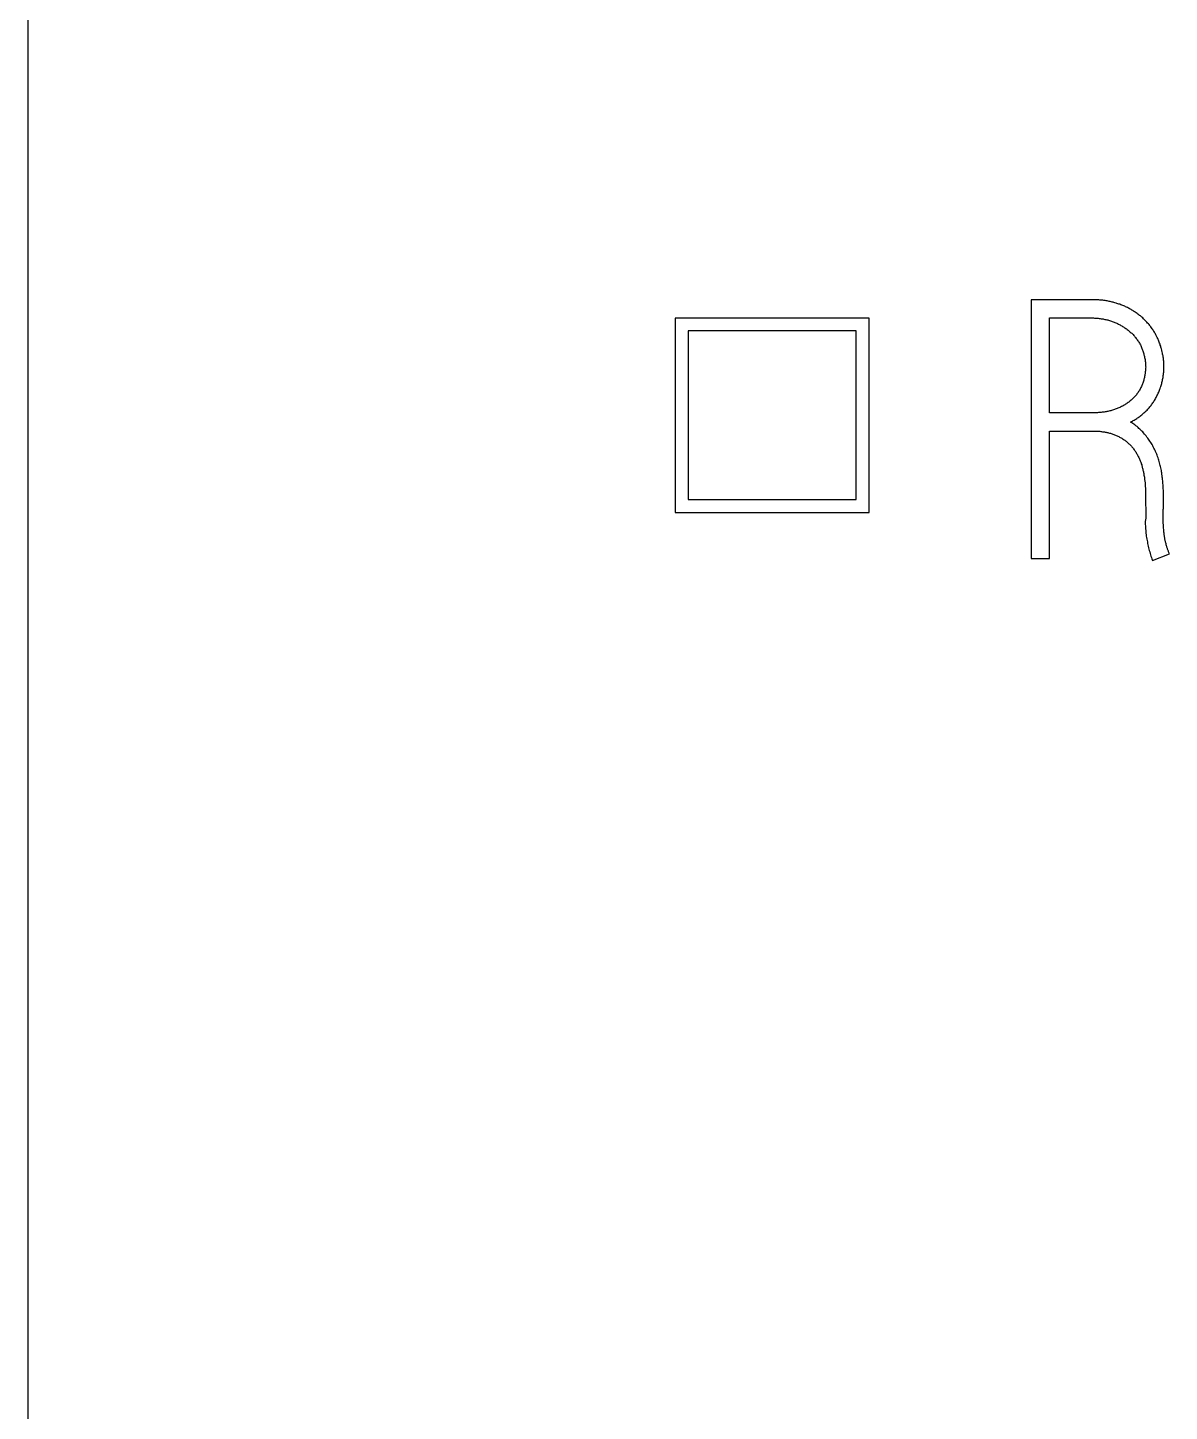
# Model space of a CAD drawing. Extents: x 0 to 420, y 0 to 297.
# Drawn here: x 109.72 to 118.53, y 186.75 to 197.44 of the extents above; entities that cross this region are included whole.
import ezdxf

# ---------------------------------------------------------------- set-up
doc = ezdxf.new("R2010")
doc.units = 0
doc.header["$LTSCALE"] = 23.1
doc.layers.add('10000_FRONT', color=7, linetype='CONTINUOUS')
doc.layers.add('10500_FRONT_LABELING', color=7, linetype='CONTINUOUS')

msp = doc.modelspace()

# ---------------------------------------------------------------- linework, layer by layer
at = {"layer": '10000_FRONT', "color": 7, "linetype": 'CONTINUOUS'}
for p, q in [((109.716, 230.642), (109.716, 140.642)), ((114.716, 195.2), (114.716, 193.699)), ((116.216, 195.2), (114.716, 195.2)), ((116.216, 193.699), (116.216, 195.2)), ((114.816, 195.1), (114.816, 193.799)), ((116.116, 195.1), (114.816, 195.1)), ((116.116, 193.799), (116.116, 195.1)), ((114.816, 193.799), (116.116, 193.799)), ((114.716, 193.699), (116.216, 193.699))]:
    msp.add_line(p, q, dxfattribs=at)
at = {"layer": '10500_FRONT_LABELING', "color": 7, "linetype": 'CONTINUOUS'}
for p, q in [((117.466, 195.342), (117.466, 193.342)), ((117.926, 195.342), (117.466, 195.342)), ((117.607, 194.469), (117.607, 195.201)), ((117.607, 195.201), (117.926, 195.201)), ((117.948, 194.469), (117.607, 194.469)), ((117.607, 193.342), (117.607, 194.327)), ((117.607, 194.327), (117.943, 194.327)), ((118.35, 193.835), (118.351, 193.653)), ((118.489, 193.745), (118.489, 193.81)), ((118.486, 193.656), (118.486, 193.695)), ((118.351, 193.653), (118.348, 193.628)), ((118.486, 193.645), (118.486, 193.656)), ((118.491, 193.556), (118.49, 193.567)), ((118.403, 193.328), (118.534, 193.378)), ((117.466, 193.342), (117.607, 193.342))]:
    msp.add_line(p, q, dxfattribs=at)
for points in [[(118.234, 194.396), (118.241, 194.4), (118.248, 194.404), (118.255, 194.408), (118.262, 194.412), (118.269, 194.416), (118.275, 194.42), (118.282, 194.424), (118.289, 194.429), (118.295, 194.433), (118.301, 194.438), (118.308, 194.443), (118.314, 194.447), (118.32, 194.452), (118.326, 194.457), (118.332, 194.462), (118.338, 194.467), (118.344, 194.473), (118.35, 194.478), (118.356, 194.484), (118.362, 194.489), (118.367, 194.495), (118.372, 194.501), (118.378, 194.507), (118.383, 194.513), (118.388, 194.519), (118.393, 194.525), (118.397, 194.532), (118.402, 194.538), (118.406, 194.545), (118.411, 194.551), (118.415, 194.558), (118.419, 194.564), (118.423, 194.571), (118.427, 194.578), (118.431, 194.585), (118.435, 194.592), (118.438, 194.599), (118.442, 194.606), (118.445, 194.613), (118.448, 194.62), (118.452, 194.628), (118.455, 194.635), (118.457, 194.642), (118.46, 194.65), (118.463, 194.657), (118.466, 194.665), (118.468, 194.672), (118.47, 194.68), (118.473, 194.687), (118.475, 194.695), (118.477, 194.703), (118.479, 194.71), (118.48, 194.718), (118.482, 194.726), (118.484, 194.734), (118.485, 194.741), (118.486, 194.749), (118.487, 194.757), (118.488, 194.765), (118.489, 194.773), (118.49, 194.781), (118.491, 194.789), (118.491, 194.797), (118.492, 194.804), (118.492, 194.812), (118.492, 194.82), (118.492, 194.828), (118.492, 194.836), (118.492, 194.844), (118.491, 194.852), (118.491, 194.86), (118.49, 194.867), (118.489, 194.875), (118.489, 194.883), (118.488, 194.891), (118.486, 194.899), (118.485, 194.907), (118.484, 194.914), (118.482, 194.922), (118.481, 194.93), (118.479, 194.938), (118.477, 194.945), (118.475, 194.953), (118.473, 194.961), (118.471, 194.968), (118.469, 194.976), (118.467, 194.984), (118.464, 194.991), (118.462, 194.998), (118.459, 195.006), (118.456, 195.013), (118.453, 195.021), (118.45, 195.028), (118.447, 195.035), (118.444, 195.042), (118.44, 195.049), (118.437, 195.056), (118.433, 195.064), (118.43, 195.071), (118.426, 195.077), (118.422, 195.084), (118.418, 195.091), (118.414, 195.098), (118.409, 195.105), (118.405, 195.111), (118.4, 195.118), (118.396, 195.124), (118.391, 195.131), (118.386, 195.137), (118.382, 195.143), (118.377, 195.149), (118.372, 195.155), (118.366, 195.161), (118.361, 195.167), (118.356, 195.173), (118.35, 195.179), (118.345, 195.184), (118.339, 195.19), (118.334, 195.195), (118.328, 195.201), (118.322, 195.206), (118.316, 195.211), (118.31, 195.216), (118.304, 195.221), (118.297, 195.226), (118.291, 195.231), (118.285, 195.236), (118.278, 195.24), (118.272, 195.245), (118.265, 195.249), (118.258, 195.253), (118.252, 195.258), (118.245, 195.262), (118.238, 195.266), (118.231, 195.269), (118.224, 195.273), (118.217, 195.277), (118.21, 195.281), (118.203, 195.284), (118.196, 195.287), (118.189, 195.291), (118.181, 195.294), (118.174, 195.297), (118.167, 195.3), (118.159, 195.303), (118.152, 195.306), (118.144, 195.308), (118.137, 195.311), (118.129, 195.313), (118.122, 195.316), (118.114, 195.318), (118.106, 195.32), (118.099, 195.322), (118.091, 195.324), (118.084, 195.326), (118.076, 195.328), (118.068, 195.329), (118.06, 195.331), (118.053, 195.332), (118.045, 195.333), (118.037, 195.335), (118.029, 195.336), (118.021, 195.337), (118.013, 195.338), (118.006, 195.338), (117.998, 195.339), (117.99, 195.34), (117.982, 195.34), (117.974, 195.341), (117.966, 195.341), (117.958, 195.342), (117.95, 195.342), (117.942, 195.342), (117.934, 195.342), (117.926, 195.342)], [(117.926, 195.201), (117.934, 195.201), (117.941, 195.201), (117.948, 195.201), (117.956, 195.2), (117.963, 195.2), (117.971, 195.199), (117.978, 195.199), (117.985, 195.198), (117.993, 195.197), (118, 195.196), (118.007, 195.195), (118.014, 195.194), (118.022, 195.193), (118.029, 195.192), (118.036, 195.19), (118.043, 195.189), (118.051, 195.187), (118.058, 195.185), (118.065, 195.183), (118.072, 195.181), (118.079, 195.179), (118.086, 195.177), (118.093, 195.174), (118.1, 195.172), (118.107, 195.169), (118.114, 195.166), (118.121, 195.163), (118.128, 195.16), (118.134, 195.157), (118.141, 195.154), (118.147, 195.15), (118.154, 195.147), (118.16, 195.143), (118.167, 195.14), (118.173, 195.136), (118.179, 195.132), (118.185, 195.128), (118.191, 195.124), (118.197, 195.12), (118.203, 195.116), (118.209, 195.111), (118.215, 195.107), (118.221, 195.102), (118.227, 195.097), (118.232, 195.092), (118.238, 195.087), (118.243, 195.082), (118.249, 195.077), (118.254, 195.072), (118.259, 195.066), (118.264, 195.061), (118.268, 195.055), (118.273, 195.049), (118.278, 195.043), (118.282, 195.038), (118.286, 195.032), (118.291, 195.025), (118.295, 195.019), (118.299, 195.013), (118.302, 195.006), (118.306, 195), (118.31, 194.993), (118.313, 194.987), (118.316, 194.98), (118.319, 194.973), (118.322, 194.966), (118.325, 194.959), (118.327, 194.953), (118.33, 194.946), (118.332, 194.939), (118.334, 194.931), (118.336, 194.924), (118.338, 194.917), (118.34, 194.91), (118.342, 194.903), (118.343, 194.895), (118.345, 194.888), (118.346, 194.881), (118.347, 194.873), (118.348, 194.866), (118.349, 194.859), (118.349, 194.851), (118.35, 194.844), (118.35, 194.837), (118.35, 194.829), (118.351, 194.822), (118.35, 194.814), (118.35, 194.807), (118.35, 194.8), (118.349, 194.792), (118.348, 194.785), (118.348, 194.777), (118.347, 194.77), (118.345, 194.763), (118.344, 194.755), (118.343, 194.748), (118.341, 194.741), (118.339, 194.734), (118.338, 194.727), (118.336, 194.719), (118.333, 194.712), (118.331, 194.705), (118.329, 194.698), (118.326, 194.691), (118.324, 194.685), (118.321, 194.678), (118.318, 194.671), (118.314, 194.664), (118.311, 194.658), (118.308, 194.651), (118.304, 194.644), (118.3, 194.638), (118.296, 194.632), (118.292, 194.626), (118.288, 194.62), (118.283, 194.614), (118.279, 194.608), (118.274, 194.602), (118.269, 194.597), (118.265, 194.591), (118.259, 194.586), (118.254, 194.58), (118.249, 194.575), (118.244, 194.57), (118.238, 194.565), (118.232, 194.56), (118.227, 194.556), (118.221, 194.551), (118.215, 194.547), (118.209, 194.542), (118.203, 194.538), (118.196, 194.534), (118.19, 194.53), (118.184, 194.526), (118.177, 194.523), (118.171, 194.519), (118.164, 194.516), (118.157, 194.512), (118.151, 194.509), (118.144, 194.506), (118.137, 194.503), (118.13, 194.5), (118.123, 194.498), (118.116, 194.495), (118.109, 194.493), (118.102, 194.49), (118.095, 194.488), (118.088, 194.486), (118.081, 194.484), (118.074, 194.482), (118.067, 194.481), (118.059, 194.479), (118.052, 194.478), (118.045, 194.476), (118.037, 194.475), (118.03, 194.474), (118.023, 194.473), (118.015, 194.472), (118.008, 194.471), (118, 194.471), (117.993, 194.47), (117.986, 194.47), (117.978, 194.469), (117.971, 194.469), (117.963, 194.469), (117.956, 194.469), (117.948, 194.469)], [(118.489, 193.81), (118.489, 193.82), (118.489, 193.831), (118.489, 193.841), (118.488, 193.851), (118.488, 193.861), (118.488, 193.871), (118.487, 193.881), (118.487, 193.891), (118.486, 193.902), (118.485, 193.912), (118.484, 193.922), (118.484, 193.932), (118.483, 193.942), (118.482, 193.952), (118.48, 193.962), (118.479, 193.972), (118.478, 193.982), (118.477, 193.993), (118.475, 194.003), (118.473, 194.013), (118.472, 194.023), (118.47, 194.033), (118.468, 194.043), (118.466, 194.052), (118.463, 194.062), (118.461, 194.072), (118.458, 194.082), (118.456, 194.092), (118.453, 194.101), (118.45, 194.111), (118.447, 194.12), (118.443, 194.13), (118.44, 194.14), (118.436, 194.149), (118.432, 194.158), (118.428, 194.168), (118.424, 194.177), (118.42, 194.186), (118.415, 194.195), (118.41, 194.204), (118.405, 194.213), (118.4, 194.222), (118.395, 194.231), (118.39, 194.239), (118.384, 194.248), (118.379, 194.256), (118.373, 194.264), (118.367, 194.273), (118.361, 194.281), (118.355, 194.289), (118.348, 194.297), (118.342, 194.304), (118.335, 194.312), (118.328, 194.32), (118.321, 194.327), (118.314, 194.334), (118.307, 194.341), (118.299, 194.348), (118.292, 194.355), (118.284, 194.362), (118.276, 194.368), (118.268, 194.374), (118.26, 194.38), (118.251, 194.386), (118.243, 194.391), (118.234, 194.396)], [(117.943, 194.327), (117.95, 194.327), (117.957, 194.327), (117.963, 194.327), (117.97, 194.326), (117.977, 194.326), (117.984, 194.326), (117.991, 194.325), (117.998, 194.325), (118.004, 194.324), (118.011, 194.323), (118.018, 194.322), (118.025, 194.321), (118.032, 194.32), (118.038, 194.319), (118.045, 194.318), (118.052, 194.316), (118.058, 194.315), (118.065, 194.313), (118.072, 194.311), (118.078, 194.31), (118.085, 194.308), (118.091, 194.305), (118.098, 194.303), (118.104, 194.301), (118.111, 194.298), (118.117, 194.296), (118.124, 194.293), (118.13, 194.29), (118.136, 194.288), (118.143, 194.284), (118.149, 194.281), (118.155, 194.278), (118.161, 194.275), (118.167, 194.271), (118.172, 194.268), (118.178, 194.264), (118.184, 194.26), (118.19, 194.256), (118.195, 194.252), (118.201, 194.248), (118.206, 194.243), (118.211, 194.239), (118.216, 194.234), (118.222, 194.229), (118.227, 194.225), (118.231, 194.22), (118.236, 194.215), (118.241, 194.21), (118.245, 194.205), (118.25, 194.199), (118.254, 194.194), (118.258, 194.189), (118.262, 194.183), (118.266, 194.177), (118.27, 194.172), (118.274, 194.166), (118.278, 194.16), (118.281, 194.154), (118.285, 194.148), (118.288, 194.142), (118.291, 194.136), (118.294, 194.13), (118.297, 194.124), (118.3, 194.117), (118.303, 194.111), (118.306, 194.105), (118.308, 194.098), (118.311, 194.092), (118.313, 194.086), (118.315, 194.079), (118.317, 194.073), (118.32, 194.066), (118.322, 194.059), (118.324, 194.053), (118.325, 194.046), (118.327, 194.04), (118.329, 194.033), (118.33, 194.026), (118.332, 194.019), (118.333, 194.013), (118.335, 194.006), (118.336, 193.999), (118.337, 193.992), (118.338, 193.985), (118.34, 193.979), (118.341, 193.972), (118.342, 193.965), (118.343, 193.958), (118.343, 193.951), (118.344, 193.945), (118.345, 193.938), (118.346, 193.931), (118.346, 193.924), (118.347, 193.917), (118.348, 193.91), (118.348, 193.904), (118.348, 193.897), (118.349, 193.89), (118.349, 193.883), (118.35, 193.876), (118.35, 193.869), (118.35, 193.862), (118.35, 193.855), (118.35, 193.849), (118.35, 193.842), (118.35, 193.835)], [(118.486, 193.695), (118.486, 193.7), (118.487, 193.706), (118.487, 193.711), (118.487, 193.717), (118.487, 193.722), (118.488, 193.728), (118.488, 193.733), (118.489, 193.739), (118.489, 193.745)], [(118.348, 193.628), (118.348, 193.617), (118.348, 193.605), (118.349, 193.594), (118.349, 193.583), (118.35, 193.571), (118.351, 193.56), (118.352, 193.549), (118.353, 193.538), (118.355, 193.526), (118.356, 193.515), (118.358, 193.504), (118.36, 193.493), (118.362, 193.481), (118.364, 193.47), (118.366, 193.459), (118.368, 193.448), (118.371, 193.437), (118.374, 193.426), (118.376, 193.415), (118.379, 193.404), (118.382, 193.393), (118.386, 193.382), (118.389, 193.372), (118.392, 193.361), (118.396, 193.35), (118.399, 193.339), (118.403, 193.328)], [(118.49, 193.567), (118.489, 193.578), (118.489, 193.584), (118.488, 193.589), (118.488, 193.595), (118.488, 193.6), (118.488, 193.606), (118.487, 193.611), (118.487, 193.617), (118.487, 193.623), (118.487, 193.628), (118.487, 193.634), (118.487, 193.639), (118.486, 193.645)], [(118.534, 193.378), (118.532, 193.384), (118.53, 193.389), (118.528, 193.394), (118.526, 193.399), (118.524, 193.404), (118.522, 193.41), (118.52, 193.415), (118.519, 193.42), (118.517, 193.426), (118.515, 193.431), (118.514, 193.436), (118.512, 193.441), (118.51, 193.447), (118.509, 193.452), (118.508, 193.457), (118.506, 193.463), (118.505, 193.468), (118.504, 193.474), (118.502, 193.479), (118.501, 193.485), (118.5, 193.49), (118.499, 193.496), (118.498, 193.501), (118.497, 193.506), (118.496, 193.512), (118.496, 193.517), (118.495, 193.523), (118.494, 193.528), (118.494, 193.534), (118.493, 193.539), (118.492, 193.545), (118.492, 193.551), (118.491, 193.556)]]:
    msp.add_lwpolyline(points, dxfattribs=at)

doc.saveas('drawing.dxf')
